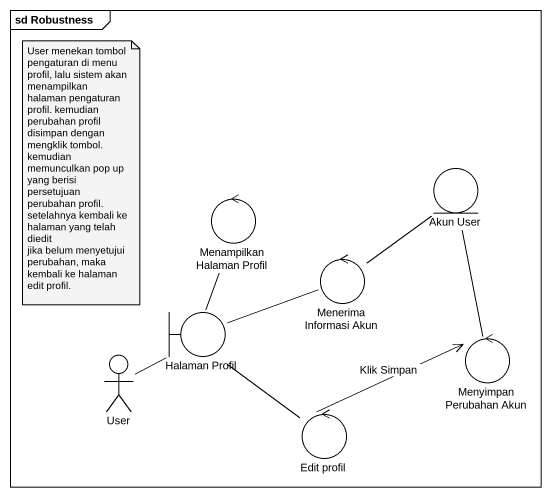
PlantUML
@startuml
mainframe sd Robustness
entity "Akun User" as Akun_User
control "Menampilkan Halaman Profil" as Menampilkan_Halaman_Profil
control "Menerima Informasi Akun" as Menerima_Informasi_Akun
boundary "Halaman Profil" as Halaman_Profil
actor User
control "Menyimpan Perubahan Akun" as Menyimpan_Perubahan_Akun
control "Edit profil" as Edit_profil
Menampilkan_Halaman_Profil -- Halaman_Profil
Menerima_Informasi_Akun -up- Akun_User
Menerima_Informasi_Akun -left- Halaman_Profil
User -up- Halaman_Profil
Menyimpan_Perubahan_Akun -up- Akun_User
Edit_profil -up- Halaman_Profil
Edit_profil -right-> Menyimpan_Perubahan_Akun : Klik Simpan
note as N1
  User menekan tombol pengaturan di menu profil, lalu sistem akan menampilkan halaman pengaturan profil. kemudian perubahan profil disimpan dengan mengklik tombol. kemudian memunculkan pop up yang berisi persetujuan perubahan profil.
  setelahnya kembali ke halaman yang telah diedit
  jika belum menyetujui perubahan, maka kembali ke halaman edit profil.
end note
@enduml
